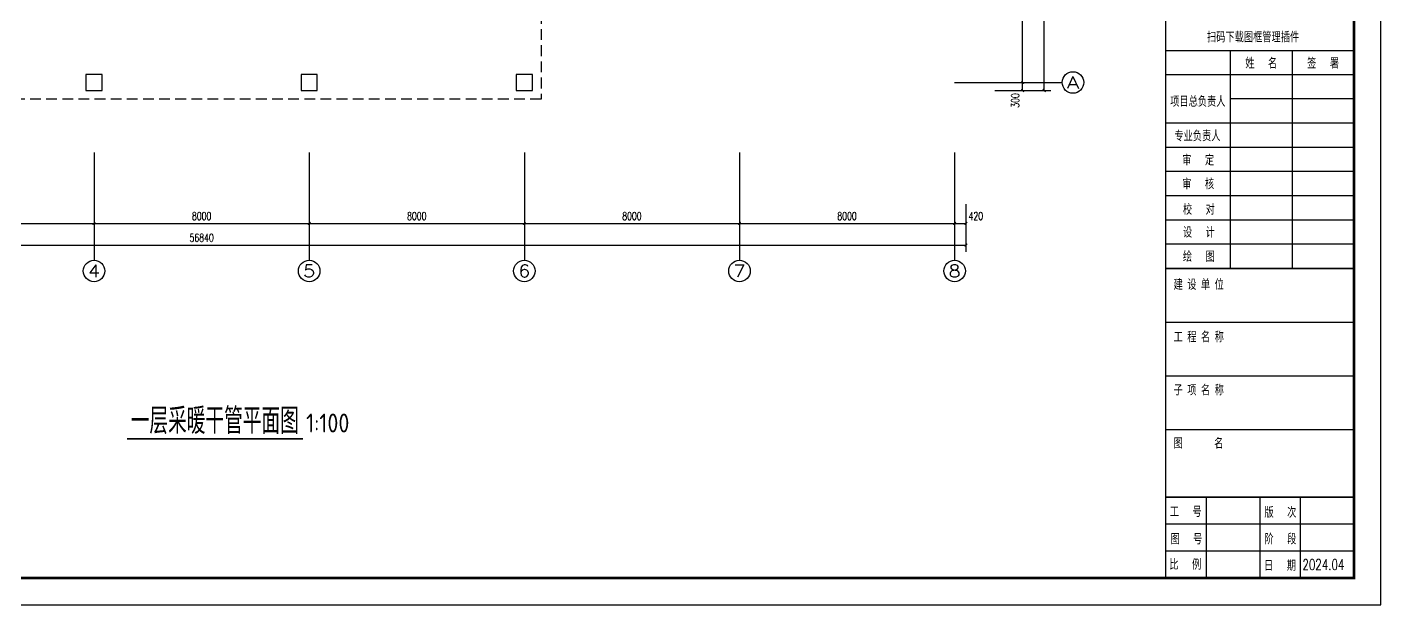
# Model space of a CAD drawing. Extents: x 2297255 to 2381355, y -608375 to -364775.
# Drawn here: x 2331011 to 2381355, y -608375 to -586904 of the extents above; entities that cross this region are included whole.
import ezdxf
from ezdxf.enums import TextEntityAlignment as Align

# ---------------------------------------------------------------- set-up
doc = ezdxf.new("R2018")
doc.units = 0
doc.header["$LTSCALE"] = 1000
doc.header["$MEASUREMENT"] = 0
doc.linetypes.add('_DASH', pattern=[0.6, 0.4, -0.2])
for name, color, linetype in [('AXIS', 3, 'Continuous'), ('AXIS_TEXT', 7, 'Continuous'), ('COLUMN', 9, 'Continuous'), ('DIM_SYMB', 3, 'Continuous'), ('PUB_DIM', 3, 'Continuous'), ('PUB_TEXT', 7, 'Continuous'), ('TK', 4, 'Continuous')]:
    doc.layers.add(name, color=color, linetype=linetype)
doc.styles.add('_TCH_AXIS', font='COMPLEX', dxfattribs={"bigfont": 'GBCBIG'})
doc.styles.add('_TCH_DIM_T3', font='SIMPLEX', dxfattribs={"width": 0.705882, "bigfont": 'GBCBIG'})
doc.styles.add('COMPLEX', font='COMPLEX')
doc.styles.add('HZTXT1', font='romans.shx', dxfattribs={"width": 0.7, "bigfont": 'GBHZFS.SHX'})
doc.styles.get("Standard").update_dxf_attribs({"font": 'gbenor.shx', "bigfont": 'gbcbig.shx'})
doc.styles.add('黑体', font='simhei.ttf')
doc.dimstyles.new('_TCH_ARCH&&100', dxfattribs={"dimtxt": 297.5, "dimasz": 100, "dimexe": 250, "dimexo": 300, "dimgap": 126.25, "dimtad": 1, "dimdec": 0, "dimzin": 0, "dimdsep": 46, "dimtxsty": '_TCH_DIM_T3', "dimblk": 'ARCHTICK', "dimcen": 0.09, "dimclrt": 7, "dimazin": 2, "dimtfac": 1, "dimtdec": 0, "dimtix": 1, "dimtmove": 2, "dimatfit": 3, "dimfxl": 30, "dimtolj": 1, "dimtzin": 0, "dimarcsym": 0})

# ---------------------------------------------------------------- blocks, each defined once
blk = doc.blocks.new('_ArchTick')
at = {"color": 0, "linetype": 'ByBlock', "const_width": 0.4}
blk.add_lwpolyline([(-0.5, -0.5), (0.5, 0.5)], dxfattribs=at)
blk = doc.blocks.new('*D139')
at = {"layer": 'Defpoints', "color": 0, "transparency": 16777216}
for p in [(16304, -4719), (17636, -4719), (16304, -10719)]:
    blk.add_point(p, dxfattribs=at)
at = {"layer": 'PUB_DIM', "color": 0, "lineweight": -2, "transparency": 16777216}
for p, q in [((16604, -4719), (17886, -4719)), ((17636, -10719), (17636, -4719)), ((16604, -10719), (17886, -10719))]:
    blk.add_line(p, q, dxfattribs=at)
at = {"layer": 'PUB_DIM', "color": 0, "lineweight": -2, "transparency": 16777216, "xscale": 100, "yscale": 100, "zscale": 100}
for p, rotation in [((17636, -4719), 90), ((17636, -10719), 270)]:
    blk.add_blockref('_ArchTick', p, dxfattribs=dict(at, rotation=rotation))
at = {"layer": 'PUB_DIM', "color": 7, "transparency": 16777216, "insert": (17361, -7719), "char_height": 297.5, "attachment_point": 5, "rotation": 90, "style": '_TCH_DIM_T3'}
blk.add_mtext('\\A1;6000', dxfattribs=at)
blk = doc.blocks.new('*D140')
at = {"layer": 'Defpoints', "color": 0, "transparency": 16777216}
for p in [(16304, -10719), (16304, -11019), (17636, -10719)]:
    blk.add_point(p, dxfattribs=at)
at = {"layer": 'PUB_DIM', "color": 0, "lineweight": -2, "transparency": 16777216}
for p, q in [((16604, -10719), (17886, -10719)), ((16604, -11019), (17886, -11019)), ((17636, -11019), (17636, -10719))]:
    blk.add_line(p, q, dxfattribs=at)
at = {"layer": 'PUB_DIM', "color": 0, "lineweight": -2, "transparency": 16777216, "xscale": 100, "yscale": 100, "zscale": 100}
for p, rotation in [((17636, -10719), 90), ((17636, -11019), 270)]:
    blk.add_blockref('_ArchTick', p, dxfattribs=dict(at, rotation=rotation))
at = {"layer": 'PUB_DIM', "color": 7, "transparency": 16777216, "insert": (17361, -11389), "char_height": 297.5, "attachment_point": 5, "rotation": 90, "style": '_TCH_DIM_T3'}
blk.add_mtext('\\A1;300', dxfattribs=at)
blk = doc.blocks.new('*D141')
at = {"layer": 'Defpoints', "color": 0, "transparency": 16777216}
for p in [(17245, 19701), (18436, 19701), (17245, -11019)]:
    blk.add_point(p, dxfattribs=at)
at = {"layer": 'PUB_DIM', "color": 0, "lineweight": -2, "transparency": 16777216}
for p, q in [((17545, 19701), (18686, 19701)), ((18436, -11019), (18436, 19701)), ((17545, -11019), (18686, -11019))]:
    blk.add_line(p, q, dxfattribs=at)
at = {"layer": 'PUB_DIM', "color": 0, "lineweight": -2, "transparency": 16777216, "xscale": 100, "yscale": 100, "zscale": 100}
for p, rotation in [((18436, 19701), 90), ((18436, -11019), 270)]:
    blk.add_blockref('_ArchTick', p, dxfattribs=dict(at, rotation=rotation))
at = {"layer": 'PUB_DIM', "color": 7, "transparency": 16777216, "insert": (18161, 4341), "char_height": 297.5, "attachment_point": 5, "rotation": 90, "style": '_TCH_DIM_T3'}
blk.add_mtext('\\A1;30720', dxfattribs=at)
blk = doc.blocks.new('*D153')
at = {"layer": 'Defpoints', "color": 0, "transparency": 16777216}
for p in [(-24893, -14940), (-16893, -14940), (-16893, -15957)]:
    blk.add_point(p, dxfattribs=at)
at = {"layer": 'PUB_DIM', "color": 0, "lineweight": -2, "transparency": 16777216}
for p, q in [((-24893, -15240), (-24893, -16207)), ((-16893, -15240), (-16893, -16207)), ((-24893, -15957), (-16893, -15957))]:
    blk.add_line(p, q, dxfattribs=at)
at = {"layer": 'PUB_DIM', "color": 0, "lineweight": -2, "transparency": 16777216, "xscale": 100, "yscale": 100, "zscale": 100, "rotation": 180}
blk.add_blockref('_ArchTick', (-24893, -15957), dxfattribs=at)
at = {"layer": 'PUB_DIM', "color": 0, "lineweight": -2, "transparency": 16777216, "xscale": 100, "yscale": 100, "zscale": 100}
blk.add_blockref('_ArchTick', (-16893, -15957), dxfattribs=at)
at = {"layer": 'PUB_DIM', "color": 7, "transparency": 16777216, "insert": (-20893, -15682), "char_height": 297.5, "attachment_point": 5, "style": '_TCH_DIM_T3'}
blk.add_mtext('\\A1;8000', dxfattribs=at)
blk = doc.blocks.new('*D154')
at = {"layer": 'Defpoints', "color": 0, "transparency": 16777216}
for p in [(-16893, -14940), (-8893, -14940), (-8893, -15957)]:
    blk.add_point(p, dxfattribs=at)
at = {"layer": 'PUB_DIM', "color": 0, "lineweight": -2, "transparency": 16777216}
for p, q in [((-16893, -15240), (-16893, -16207)), ((-8893, -15240), (-8893, -16207)), ((-16893, -15957), (-8893, -15957))]:
    blk.add_line(p, q, dxfattribs=at)
at = {"layer": 'PUB_DIM', "color": 0, "lineweight": -2, "transparency": 16777216, "xscale": 100, "yscale": 100, "zscale": 100, "rotation": 180}
blk.add_blockref('_ArchTick', (-16893, -15957), dxfattribs=at)
at = {"layer": 'PUB_DIM', "color": 0, "lineweight": -2, "transparency": 16777216, "xscale": 100, "yscale": 100, "zscale": 100}
blk.add_blockref('_ArchTick', (-8893, -15957), dxfattribs=at)
at = {"layer": 'PUB_DIM', "color": 7, "transparency": 16777216, "insert": (-12893, -15682), "char_height": 297.5, "attachment_point": 5, "style": '_TCH_DIM_T3'}
blk.add_mtext('\\A1;8000', dxfattribs=at)
blk = doc.blocks.new('*D155')
at = {"layer": 'Defpoints', "color": 0, "transparency": 16777216}
for p in [(-8893, -14940), (-893, -14940), (-893, -15957)]:
    blk.add_point(p, dxfattribs=at)
at = {"layer": 'PUB_DIM', "color": 0, "lineweight": -2, "transparency": 16777216}
for p, q in [((-8893, -15240), (-8893, -16207)), ((-893, -15240), (-893, -16207)), ((-8893, -15957), (-893, -15957))]:
    blk.add_line(p, q, dxfattribs=at)
at = {"layer": 'PUB_DIM', "color": 0, "lineweight": -2, "transparency": 16777216, "xscale": 100, "yscale": 100, "zscale": 100, "rotation": 180}
blk.add_blockref('_ArchTick', (-8893, -15957), dxfattribs=at)
at = {"layer": 'PUB_DIM', "color": 0, "lineweight": -2, "transparency": 16777216, "xscale": 100, "yscale": 100, "zscale": 100}
blk.add_blockref('_ArchTick', (-893, -15957), dxfattribs=at)
at = {"layer": 'PUB_DIM', "color": 7, "transparency": 16777216, "insert": (-4893, -15682), "char_height": 297.5, "attachment_point": 5, "style": '_TCH_DIM_T3'}
blk.add_mtext('\\A1;8000', dxfattribs=at)
blk = doc.blocks.new('*D156')
at = {"layer": 'Defpoints', "color": 0, "transparency": 16777216}
for p in [(-893, -14940), (7107, -14940), (7107, -15957)]:
    blk.add_point(p, dxfattribs=at)
at = {"layer": 'PUB_DIM', "color": 0, "lineweight": -2, "transparency": 16777216}
for p, q in [((-893, -15240), (-893, -16207)), ((7107, -15240), (7107, -16207)), ((-893, -15957), (7107, -15957))]:
    blk.add_line(p, q, dxfattribs=at)
at = {"layer": 'PUB_DIM', "color": 0, "lineweight": -2, "transparency": 16777216, "xscale": 100, "yscale": 100, "zscale": 100, "rotation": 180}
blk.add_blockref('_ArchTick', (-893, -15957), dxfattribs=at)
at = {"layer": 'PUB_DIM', "color": 0, "lineweight": -2, "transparency": 16777216, "xscale": 100, "yscale": 100, "zscale": 100}
blk.add_blockref('_ArchTick', (7107, -15957), dxfattribs=at)
at = {"layer": 'PUB_DIM', "color": 7, "transparency": 16777216, "insert": (3107, -15682), "char_height": 297.5, "attachment_point": 5, "style": '_TCH_DIM_T3'}
blk.add_mtext('\\A1;8000', dxfattribs=at)
blk = doc.blocks.new('*D157')
at = {"layer": 'Defpoints', "color": 0, "transparency": 16777216}
for p in [(7107, -14940), (15107, -14940), (15107, -15957)]:
    blk.add_point(p, dxfattribs=at)
at = {"layer": 'PUB_DIM', "color": 0, "lineweight": -2, "transparency": 16777216}
for p, q in [((7107, -15240), (7107, -16207)), ((15107, -15240), (15107, -16207)), ((7107, -15957), (15107, -15957))]:
    blk.add_line(p, q, dxfattribs=at)
at = {"layer": 'PUB_DIM', "color": 0, "lineweight": -2, "transparency": 16777216, "xscale": 100, "yscale": 100, "zscale": 100, "rotation": 180}
blk.add_blockref('_ArchTick', (7107, -15957), dxfattribs=at)
at = {"layer": 'PUB_DIM', "color": 0, "lineweight": -2, "transparency": 16777216, "xscale": 100, "yscale": 100, "zscale": 100}
blk.add_blockref('_ArchTick', (15107, -15957), dxfattribs=at)
at = {"layer": 'PUB_DIM', "color": 7, "transparency": 16777216, "insert": (11107, -15682), "char_height": 297.5, "attachment_point": 5, "style": '_TCH_DIM_T3'}
blk.add_mtext('\\A1;8000', dxfattribs=at)
blk = doc.blocks.new('*D158')
at = {"layer": 'Defpoints', "color": 0, "transparency": 16777216}
for p in [(15107, -14940), (15527, -14940), (15527, -15957)]:
    blk.add_point(p, dxfattribs=at)
at = {"layer": 'PUB_DIM', "color": 0, "lineweight": -2, "transparency": 16777216}
for p, q in [((15107, -15240), (15107, -16207)), ((15527, -15240), (15527, -16207)), ((15107, -15957), (15527, -15957))]:
    blk.add_line(p, q, dxfattribs=at)
at = {"layer": 'PUB_DIM', "color": 0, "lineweight": -2, "transparency": 16777216, "xscale": 100, "yscale": 100, "zscale": 100, "rotation": 180}
blk.add_blockref('_ArchTick', (15107, -15957), dxfattribs=at)
at = {"layer": 'PUB_DIM', "color": 0, "lineweight": -2, "transparency": 16777216, "xscale": 100, "yscale": 100, "zscale": 100}
blk.add_blockref('_ArchTick', (15527, -15957), dxfattribs=at)
at = {"layer": 'PUB_DIM', "color": 7, "transparency": 16777216, "insert": (15897, -15682), "char_height": 297.5, "attachment_point": 5, "style": '_TCH_DIM_T3'}
blk.add_mtext('\\A1;420', dxfattribs=at)
blk = doc.blocks.new('*D159')
at = {"layer": 'Defpoints', "color": 0, "transparency": 16777216}
for p in [(-41313, -15722), (15527, -15722), (15527, -16764)]:
    blk.add_point(p, dxfattribs=at)
at = {"layer": 'PUB_DIM', "color": 0, "lineweight": -2, "transparency": 16777216}
for p, q in [((-41313, -16022), (-41313, -17014)), ((15527, -16022), (15527, -17014)), ((-41313, -16764), (15527, -16764))]:
    blk.add_line(p, q, dxfattribs=at)
at = {"layer": 'PUB_DIM', "color": 0, "lineweight": -2, "transparency": 16777216, "xscale": 100, "yscale": 100, "zscale": 100, "rotation": 180}
blk.add_blockref('_ArchTick', (-41313, -16764), dxfattribs=at)
at = {"layer": 'PUB_DIM', "color": 0, "lineweight": -2, "transparency": 16777216, "xscale": 100, "yscale": 100, "zscale": 100}
blk.add_blockref('_ArchTick', (15527, -16764), dxfattribs=at)
at = {"layer": 'PUB_DIM', "color": 7, "transparency": 16777216, "insert": (-12893, -16489), "char_height": 297.5, "attachment_point": 5, "style": '_TCH_DIM_T3'}
blk.add_mtext('\\A1;56840', dxfattribs=at)
blk = doc.blocks.new('*D286')
at = {"layer": 'Defpoints', "color": 0, "transparency": 16777216}
for p in [(16304, -4719), (17636, -4719), (16304, -10719)]:
    blk.add_point(p, dxfattribs=at)
at = {"layer": 'PUB_DIM', "color": 0, "lineweight": -2, "transparency": 16777216}
for p, q in [((16604, -4719), (17886, -4719)), ((17636, -10719), (17636, -4719)), ((16604, -10719), (17886, -10719))]:
    blk.add_line(p, q, dxfattribs=at)
at = {"layer": 'PUB_DIM', "color": 0, "lineweight": -2, "transparency": 16777216, "xscale": 100, "yscale": 100, "zscale": 100}
for p, rotation in [((17636, -4719), 90), ((17636, -10719), 270)]:
    blk.add_blockref('_ArchTick', p, dxfattribs=dict(at, rotation=rotation))
at = {"layer": 'PUB_DIM', "color": 7, "transparency": 16777216, "insert": (17361, -7719), "char_height": 297.5, "attachment_point": 5, "rotation": 90, "style": '_TCH_DIM_T3'}
blk.add_mtext('\\A1;6000', dxfattribs=at)
blk = doc.blocks.new('*D287')
at = {"layer": 'Defpoints', "color": 0, "transparency": 16777216}
for p in [(16304, -10719), (16304, -11019), (17636, -10719)]:
    blk.add_point(p, dxfattribs=at)
at = {"layer": 'PUB_DIM', "color": 0, "lineweight": -2, "transparency": 16777216}
for p, q in [((16604, -10719), (17886, -10719)), ((16604, -11019), (17886, -11019)), ((17636, -11019), (17636, -10719))]:
    blk.add_line(p, q, dxfattribs=at)
at = {"layer": 'PUB_DIM', "color": 0, "lineweight": -2, "transparency": 16777216, "xscale": 100, "yscale": 100, "zscale": 100}
for p, rotation in [((17636, -10719), 90), ((17636, -11019), 270)]:
    blk.add_blockref('_ArchTick', p, dxfattribs=dict(at, rotation=rotation))
at = {"layer": 'PUB_DIM', "color": 7, "transparency": 16777216, "insert": (17361, -11389), "char_height": 297.5, "attachment_point": 5, "rotation": 90, "style": '_TCH_DIM_T3'}
blk.add_mtext('\\A1;300', dxfattribs=at)
blk = doc.blocks.new('*D288')
at = {"layer": 'Defpoints', "color": 0, "transparency": 16777216}
for p in [(17245, 19701), (18436, 19701), (17245, -11019)]:
    blk.add_point(p, dxfattribs=at)
at = {"layer": 'PUB_DIM', "color": 0, "lineweight": -2, "transparency": 16777216}
for p, q in [((17545, 19701), (18686, 19701)), ((18436, -11019), (18436, 19701)), ((17545, -11019), (18686, -11019))]:
    blk.add_line(p, q, dxfattribs=at)
at = {"layer": 'PUB_DIM', "color": 0, "lineweight": -2, "transparency": 16777216, "xscale": 100, "yscale": 100, "zscale": 100}
for p, rotation in [((18436, 19701), 90), ((18436, -11019), 270)]:
    blk.add_blockref('_ArchTick', p, dxfattribs=dict(at, rotation=rotation))
at = {"layer": 'PUB_DIM', "color": 7, "transparency": 16777216, "insert": (18161, 4341), "char_height": 297.5, "attachment_point": 5, "rotation": 90, "style": '_TCH_DIM_T3'}
blk.add_mtext('\\A1;30720', dxfattribs=at)
blk = doc.blocks.new('*D300')
at = {"layer": 'Defpoints', "color": 0, "transparency": 16777216}
for p in [(-24893, -14940), (-16893, -14940), (-16893, -15957)]:
    blk.add_point(p, dxfattribs=at)
at = {"layer": 'PUB_DIM', "color": 0, "lineweight": -2, "transparency": 16777216}
for p, q in [((-24893, -15240), (-24893, -16207)), ((-16893, -15240), (-16893, -16207)), ((-24893, -15957), (-16893, -15957))]:
    blk.add_line(p, q, dxfattribs=at)
at = {"layer": 'PUB_DIM', "color": 0, "lineweight": -2, "transparency": 16777216, "xscale": 100, "yscale": 100, "zscale": 100, "rotation": 180}
blk.add_blockref('_ArchTick', (-24893, -15957), dxfattribs=at)
at = {"layer": 'PUB_DIM', "color": 0, "lineweight": -2, "transparency": 16777216, "xscale": 100, "yscale": 100, "zscale": 100}
blk.add_blockref('_ArchTick', (-16893, -15957), dxfattribs=at)
at = {"layer": 'PUB_DIM', "color": 7, "transparency": 16777216, "insert": (-20893, -15682), "char_height": 297.5, "attachment_point": 5, "style": '_TCH_DIM_T3'}
blk.add_mtext('\\A1;8000', dxfattribs=at)
blk = doc.blocks.new('*D301')
at = {"layer": 'Defpoints', "color": 0, "transparency": 16777216}
for p in [(-16893, -14940), (-8893, -14940), (-8893, -15957)]:
    blk.add_point(p, dxfattribs=at)
at = {"layer": 'PUB_DIM', "color": 0, "lineweight": -2, "transparency": 16777216}
for p, q in [((-16893, -15240), (-16893, -16207)), ((-8893, -15240), (-8893, -16207)), ((-16893, -15957), (-8893, -15957))]:
    blk.add_line(p, q, dxfattribs=at)
at = {"layer": 'PUB_DIM', "color": 0, "lineweight": -2, "transparency": 16777216, "xscale": 100, "yscale": 100, "zscale": 100, "rotation": 180}
blk.add_blockref('_ArchTick', (-16893, -15957), dxfattribs=at)
at = {"layer": 'PUB_DIM', "color": 0, "lineweight": -2, "transparency": 16777216, "xscale": 100, "yscale": 100, "zscale": 100}
blk.add_blockref('_ArchTick', (-8893, -15957), dxfattribs=at)
at = {"layer": 'PUB_DIM', "color": 7, "transparency": 16777216, "insert": (-12893, -15682), "char_height": 297.5, "attachment_point": 5, "style": '_TCH_DIM_T3'}
blk.add_mtext('\\A1;8000', dxfattribs=at)
blk = doc.blocks.new('*D302')
at = {"layer": 'Defpoints', "color": 0, "transparency": 16777216}
for p in [(-8893, -14940), (-893, -14940), (-893, -15957)]:
    blk.add_point(p, dxfattribs=at)
at = {"layer": 'PUB_DIM', "color": 0, "lineweight": -2, "transparency": 16777216}
for p, q in [((-8893, -15240), (-8893, -16207)), ((-893, -15240), (-893, -16207)), ((-8893, -15957), (-893, -15957))]:
    blk.add_line(p, q, dxfattribs=at)
at = {"layer": 'PUB_DIM', "color": 0, "lineweight": -2, "transparency": 16777216, "xscale": 100, "yscale": 100, "zscale": 100, "rotation": 180}
blk.add_blockref('_ArchTick', (-8893, -15957), dxfattribs=at)
at = {"layer": 'PUB_DIM', "color": 0, "lineweight": -2, "transparency": 16777216, "xscale": 100, "yscale": 100, "zscale": 100}
blk.add_blockref('_ArchTick', (-893, -15957), dxfattribs=at)
at = {"layer": 'PUB_DIM', "color": 7, "transparency": 16777216, "insert": (-4893, -15682), "char_height": 297.5, "attachment_point": 5, "style": '_TCH_DIM_T3'}
blk.add_mtext('\\A1;8000', dxfattribs=at)
blk = doc.blocks.new('*D303')
at = {"layer": 'Defpoints', "color": 0, "transparency": 16777216}
for p in [(-893, -14940), (7107, -14940), (7107, -15957)]:
    blk.add_point(p, dxfattribs=at)
at = {"layer": 'PUB_DIM', "color": 0, "lineweight": -2, "transparency": 16777216}
for p, q in [((-893, -15240), (-893, -16207)), ((7107, -15240), (7107, -16207)), ((-893, -15957), (7107, -15957))]:
    blk.add_line(p, q, dxfattribs=at)
at = {"layer": 'PUB_DIM', "color": 0, "lineweight": -2, "transparency": 16777216, "xscale": 100, "yscale": 100, "zscale": 100, "rotation": 180}
blk.add_blockref('_ArchTick', (-893, -15957), dxfattribs=at)
at = {"layer": 'PUB_DIM', "color": 0, "lineweight": -2, "transparency": 16777216, "xscale": 100, "yscale": 100, "zscale": 100}
blk.add_blockref('_ArchTick', (7107, -15957), dxfattribs=at)
at = {"layer": 'PUB_DIM', "color": 7, "transparency": 16777216, "insert": (3107, -15682), "char_height": 297.5, "attachment_point": 5, "style": '_TCH_DIM_T3'}
blk.add_mtext('\\A1;8000', dxfattribs=at)
blk = doc.blocks.new('*D304')
at = {"layer": 'Defpoints', "color": 0, "transparency": 16777216}
for p in [(7107, -14940), (15107, -14940), (15107, -15957)]:
    blk.add_point(p, dxfattribs=at)
at = {"layer": 'PUB_DIM', "color": 0, "lineweight": -2, "transparency": 16777216}
for p, q in [((7107, -15240), (7107, -16207)), ((15107, -15240), (15107, -16207)), ((7107, -15957), (15107, -15957))]:
    blk.add_line(p, q, dxfattribs=at)
at = {"layer": 'PUB_DIM', "color": 0, "lineweight": -2, "transparency": 16777216, "xscale": 100, "yscale": 100, "zscale": 100, "rotation": 180}
blk.add_blockref('_ArchTick', (7107, -15957), dxfattribs=at)
at = {"layer": 'PUB_DIM', "color": 0, "lineweight": -2, "transparency": 16777216, "xscale": 100, "yscale": 100, "zscale": 100}
blk.add_blockref('_ArchTick', (15107, -15957), dxfattribs=at)
at = {"layer": 'PUB_DIM', "color": 7, "transparency": 16777216, "insert": (11107, -15682), "char_height": 297.5, "attachment_point": 5, "style": '_TCH_DIM_T3'}
blk.add_mtext('\\A1;8000', dxfattribs=at)
blk = doc.blocks.new('*D305')
at = {"layer": 'Defpoints', "color": 0, "transparency": 16777216}
for p in [(15107, -14940), (15527, -14940), (15527, -15957)]:
    blk.add_point(p, dxfattribs=at)
at = {"layer": 'PUB_DIM', "color": 0, "lineweight": -2, "transparency": 16777216}
for p, q in [((15107, -15240), (15107, -16207)), ((15527, -15240), (15527, -16207)), ((15107, -15957), (15527, -15957))]:
    blk.add_line(p, q, dxfattribs=at)
at = {"layer": 'PUB_DIM', "color": 0, "lineweight": -2, "transparency": 16777216, "xscale": 100, "yscale": 100, "zscale": 100, "rotation": 180}
blk.add_blockref('_ArchTick', (15107, -15957), dxfattribs=at)
at = {"layer": 'PUB_DIM', "color": 0, "lineweight": -2, "transparency": 16777216, "xscale": 100, "yscale": 100, "zscale": 100}
blk.add_blockref('_ArchTick', (15527, -15957), dxfattribs=at)
at = {"layer": 'PUB_DIM', "color": 7, "transparency": 16777216, "insert": (15897, -15682), "char_height": 297.5, "attachment_point": 5, "style": '_TCH_DIM_T3'}
blk.add_mtext('\\A1;420', dxfattribs=at)
blk = doc.blocks.new('*D306')
at = {"layer": 'Defpoints', "color": 0, "transparency": 16777216}
for p in [(-41313, -15722), (15527, -15722), (15527, -16764)]:
    blk.add_point(p, dxfattribs=at)
at = {"layer": 'PUB_DIM', "color": 0, "lineweight": -2, "transparency": 16777216}
for p, q in [((-41313, -16022), (-41313, -17014)), ((15527, -16022), (15527, -17014)), ((-41313, -16764), (15527, -16764))]:
    blk.add_line(p, q, dxfattribs=at)
at = {"layer": 'PUB_DIM', "color": 0, "lineweight": -2, "transparency": 16777216, "xscale": 100, "yscale": 100, "zscale": 100, "rotation": 180}
blk.add_blockref('_ArchTick', (-41313, -16764), dxfattribs=at)
at = {"layer": 'PUB_DIM', "color": 0, "lineweight": -2, "transparency": 16777216, "xscale": 100, "yscale": 100, "zscale": 100}
blk.add_blockref('_ArchTick', (15527, -16764), dxfattribs=at)
at = {"layer": 'PUB_DIM', "color": 7, "transparency": 16777216, "insert": (-12893, -16489), "char_height": 297.5, "attachment_point": 5, "style": '_TCH_DIM_T3'}
blk.add_mtext('\\A1;56840', dxfattribs=at)
blk = doc.blocks.new('_FZHK')
blk.add_lwpolyline([(-0.5, -0.5), (0.5, -0.5), (0.5, 0.5), (-0.5, 0.5)], close=True)
blk = doc.blocks.new('*D546')
at = {"layer": 'Defpoints', "color": 0, "transparency": 16777216}
for p in [(16304, -4719), (17636, -4719), (16304, -10719)]:
    blk.add_point(p, dxfattribs=at)
at = {"layer": 'PUB_DIM', "color": 0, "lineweight": -2, "transparency": 16777216}
for p, q in [((16604, -4719), (17886, -4719)), ((17636, -10719), (17636, -4719)), ((16604, -10719), (17886, -10719))]:
    blk.add_line(p, q, dxfattribs=at)
at = {"layer": 'PUB_DIM', "color": 0, "lineweight": -2, "transparency": 16777216, "xscale": 100, "yscale": 100, "zscale": 100}
for p, rotation in [((17636, -4719), 90), ((17636, -10719), 270)]:
    blk.add_blockref('_ArchTick', p, dxfattribs=dict(at, rotation=rotation))
at = {"layer": 'PUB_DIM', "color": 7, "transparency": 16777216, "insert": (17361, -7719), "char_height": 297.5, "attachment_point": 5, "rotation": 90, "style": '_TCH_DIM_T3'}
blk.add_mtext('\\A1;6000', dxfattribs=at)
blk = doc.blocks.new('*D547')
at = {"layer": 'Defpoints', "color": 0, "transparency": 16777216}
for p in [(16304, -10719), (16304, -11019), (17636, -10719)]:
    blk.add_point(p, dxfattribs=at)
at = {"layer": 'PUB_DIM', "color": 0, "lineweight": -2, "transparency": 16777216}
for p, q in [((16604, -10719), (17886, -10719)), ((16604, -11019), (17886, -11019)), ((17636, -11019), (17636, -10719))]:
    blk.add_line(p, q, dxfattribs=at)
at = {"layer": 'PUB_DIM', "color": 0, "lineweight": -2, "transparency": 16777216, "xscale": 100, "yscale": 100, "zscale": 100}
for p, rotation in [((17636, -10719), 90), ((17636, -11019), 270)]:
    blk.add_blockref('_ArchTick', p, dxfattribs=dict(at, rotation=rotation))
at = {"layer": 'PUB_DIM', "color": 7, "transparency": 16777216, "insert": (17361, -11389), "char_height": 297.5, "attachment_point": 5, "rotation": 90, "style": '_TCH_DIM_T3'}
blk.add_mtext('\\A1;300', dxfattribs=at)
blk = doc.blocks.new('*D548')
at = {"layer": 'Defpoints', "color": 0, "transparency": 16777216}
for p in [(17245, 19701), (18436, 19701), (17245, -11019)]:
    blk.add_point(p, dxfattribs=at)
at = {"layer": 'PUB_DIM', "color": 0, "lineweight": -2, "transparency": 16777216}
for p, q in [((17545, 19701), (18686, 19701)), ((18436, -11019), (18436, 19701)), ((17545, -11019), (18686, -11019))]:
    blk.add_line(p, q, dxfattribs=at)
at = {"layer": 'PUB_DIM', "color": 0, "lineweight": -2, "transparency": 16777216, "xscale": 100, "yscale": 100, "zscale": 100}
for p, rotation in [((18436, 19701), 90), ((18436, -11019), 270)]:
    blk.add_blockref('_ArchTick', p, dxfattribs=dict(at, rotation=rotation))
at = {"layer": 'PUB_DIM', "color": 7, "transparency": 16777216, "insert": (18161, 4341), "char_height": 297.5, "attachment_point": 5, "rotation": 90, "style": '_TCH_DIM_T3'}
blk.add_mtext('\\A1;30720', dxfattribs=at)
blk = doc.blocks.new('*D560')
at = {"layer": 'Defpoints', "color": 0, "transparency": 16777216}
for p in [(-24893, -14940), (-16893, -14940), (-16893, -15957)]:
    blk.add_point(p, dxfattribs=at)
at = {"layer": 'PUB_DIM', "color": 0, "lineweight": -2, "transparency": 16777216}
for p, q in [((-24893, -15240), (-24893, -16207)), ((-16893, -15240), (-16893, -16207)), ((-24893, -15957), (-16893, -15957))]:
    blk.add_line(p, q, dxfattribs=at)
at = {"layer": 'PUB_DIM', "color": 0, "lineweight": -2, "transparency": 16777216, "xscale": 100, "yscale": 100, "zscale": 100, "rotation": 180}
blk.add_blockref('_ArchTick', (-24893, -15957), dxfattribs=at)
at = {"layer": 'PUB_DIM', "color": 0, "lineweight": -2, "transparency": 16777216, "xscale": 100, "yscale": 100, "zscale": 100}
blk.add_blockref('_ArchTick', (-16893, -15957), dxfattribs=at)
at = {"layer": 'PUB_DIM', "color": 7, "transparency": 16777216, "insert": (-20893, -15682), "char_height": 297.5, "attachment_point": 5, "style": '_TCH_DIM_T3'}
blk.add_mtext('\\A1;8000', dxfattribs=at)
blk = doc.blocks.new('*D561')
at = {"layer": 'Defpoints', "color": 0, "transparency": 16777216}
for p in [(-16893, -14940), (-8893, -14940), (-8893, -15957)]:
    blk.add_point(p, dxfattribs=at)
at = {"layer": 'PUB_DIM', "color": 0, "lineweight": -2, "transparency": 16777216}
for p, q in [((-16893, -15240), (-16893, -16207)), ((-8893, -15240), (-8893, -16207)), ((-16893, -15957), (-8893, -15957))]:
    blk.add_line(p, q, dxfattribs=at)
at = {"layer": 'PUB_DIM', "color": 0, "lineweight": -2, "transparency": 16777216, "xscale": 100, "yscale": 100, "zscale": 100, "rotation": 180}
blk.add_blockref('_ArchTick', (-16893, -15957), dxfattribs=at)
at = {"layer": 'PUB_DIM', "color": 0, "lineweight": -2, "transparency": 16777216, "xscale": 100, "yscale": 100, "zscale": 100}
blk.add_blockref('_ArchTick', (-8893, -15957), dxfattribs=at)
at = {"layer": 'PUB_DIM', "color": 7, "transparency": 16777216, "insert": (-12893, -15682), "char_height": 297.5, "attachment_point": 5, "style": '_TCH_DIM_T3'}
blk.add_mtext('\\A1;8000', dxfattribs=at)
blk = doc.blocks.new('*D562')
at = {"layer": 'Defpoints', "color": 0, "transparency": 16777216}
for p in [(-8893, -14940), (-893, -14940), (-893, -15957)]:
    blk.add_point(p, dxfattribs=at)
at = {"layer": 'PUB_DIM', "color": 0, "lineweight": -2, "transparency": 16777216}
for p, q in [((-8893, -15240), (-8893, -16207)), ((-893, -15240), (-893, -16207)), ((-8893, -15957), (-893, -15957))]:
    blk.add_line(p, q, dxfattribs=at)
at = {"layer": 'PUB_DIM', "color": 0, "lineweight": -2, "transparency": 16777216, "xscale": 100, "yscale": 100, "zscale": 100, "rotation": 180}
blk.add_blockref('_ArchTick', (-8893, -15957), dxfattribs=at)
at = {"layer": 'PUB_DIM', "color": 0, "lineweight": -2, "transparency": 16777216, "xscale": 100, "yscale": 100, "zscale": 100}
blk.add_blockref('_ArchTick', (-893, -15957), dxfattribs=at)
at = {"layer": 'PUB_DIM', "color": 7, "transparency": 16777216, "insert": (-4893, -15682), "char_height": 297.5, "attachment_point": 5, "style": '_TCH_DIM_T3'}
blk.add_mtext('\\A1;8000', dxfattribs=at)
blk = doc.blocks.new('*D563')
at = {"layer": 'Defpoints', "color": 0, "transparency": 16777216}
for p in [(-893, -14940), (7107, -14940), (7107, -15957)]:
    blk.add_point(p, dxfattribs=at)
at = {"layer": 'PUB_DIM', "color": 0, "lineweight": -2, "transparency": 16777216}
for p, q in [((-893, -15240), (-893, -16207)), ((7107, -15240), (7107, -16207)), ((-893, -15957), (7107, -15957))]:
    blk.add_line(p, q, dxfattribs=at)
at = {"layer": 'PUB_DIM', "color": 0, "lineweight": -2, "transparency": 16777216, "xscale": 100, "yscale": 100, "zscale": 100, "rotation": 180}
blk.add_blockref('_ArchTick', (-893, -15957), dxfattribs=at)
at = {"layer": 'PUB_DIM', "color": 0, "lineweight": -2, "transparency": 16777216, "xscale": 100, "yscale": 100, "zscale": 100}
blk.add_blockref('_ArchTick', (7107, -15957), dxfattribs=at)
at = {"layer": 'PUB_DIM', "color": 7, "transparency": 16777216, "insert": (3107, -15682), "char_height": 297.5, "attachment_point": 5, "style": '_TCH_DIM_T3'}
blk.add_mtext('\\A1;8000', dxfattribs=at)
blk = doc.blocks.new('*D564')
at = {"layer": 'Defpoints', "color": 0, "transparency": 16777216}
for p in [(7107, -14940), (15107, -14940), (15107, -15957)]:
    blk.add_point(p, dxfattribs=at)
at = {"layer": 'PUB_DIM', "color": 0, "lineweight": -2, "transparency": 16777216}
for p, q in [((7107, -15240), (7107, -16207)), ((15107, -15240), (15107, -16207)), ((7107, -15957), (15107, -15957))]:
    blk.add_line(p, q, dxfattribs=at)
at = {"layer": 'PUB_DIM', "color": 0, "lineweight": -2, "transparency": 16777216, "xscale": 100, "yscale": 100, "zscale": 100, "rotation": 180}
blk.add_blockref('_ArchTick', (7107, -15957), dxfattribs=at)
at = {"layer": 'PUB_DIM', "color": 0, "lineweight": -2, "transparency": 16777216, "xscale": 100, "yscale": 100, "zscale": 100}
blk.add_blockref('_ArchTick', (15107, -15957), dxfattribs=at)
at = {"layer": 'PUB_DIM', "color": 7, "transparency": 16777216, "insert": (11107, -15682), "char_height": 297.5, "attachment_point": 5, "style": '_TCH_DIM_T3'}
blk.add_mtext('\\A1;8000', dxfattribs=at)
blk = doc.blocks.new('*D565')
at = {"layer": 'Defpoints', "color": 0, "transparency": 16777216}
for p in [(15107, -14940), (15527, -14940), (15527, -15957)]:
    blk.add_point(p, dxfattribs=at)
at = {"layer": 'PUB_DIM', "color": 0, "lineweight": -2, "transparency": 16777216}
for p, q in [((15107, -15240), (15107, -16207)), ((15527, -15240), (15527, -16207)), ((15107, -15957), (15527, -15957))]:
    blk.add_line(p, q, dxfattribs=at)
at = {"layer": 'PUB_DIM', "color": 0, "lineweight": -2, "transparency": 16777216, "xscale": 100, "yscale": 100, "zscale": 100, "rotation": 180}
blk.add_blockref('_ArchTick', (15107, -15957), dxfattribs=at)
at = {"layer": 'PUB_DIM', "color": 0, "lineweight": -2, "transparency": 16777216, "xscale": 100, "yscale": 100, "zscale": 100}
blk.add_blockref('_ArchTick', (15527, -15957), dxfattribs=at)
at = {"layer": 'PUB_DIM', "color": 7, "transparency": 16777216, "insert": (15897, -15682), "char_height": 297.5, "attachment_point": 5, "style": '_TCH_DIM_T3'}
blk.add_mtext('\\A1;420', dxfattribs=at)
blk = doc.blocks.new('*D566')
at = {"layer": 'Defpoints', "color": 0, "transparency": 16777216}
for p in [(-41313, -15722), (15527, -15722), (15527, -16764)]:
    blk.add_point(p, dxfattribs=at)
at = {"layer": 'PUB_DIM', "color": 0, "lineweight": -2, "transparency": 16777216}
for p, q in [((-41313, -16022), (-41313, -17014)), ((15527, -16022), (15527, -17014)), ((-41313, -16764), (15527, -16764))]:
    blk.add_line(p, q, dxfattribs=at)
at = {"layer": 'PUB_DIM', "color": 0, "lineweight": -2, "transparency": 16777216, "xscale": 100, "yscale": 100, "zscale": 100, "rotation": 180}
blk.add_blockref('_ArchTick', (-41313, -16764), dxfattribs=at)
at = {"layer": 'PUB_DIM', "color": 0, "lineweight": -2, "transparency": 16777216, "xscale": 100, "yscale": 100, "zscale": 100}
blk.add_blockref('_ArchTick', (15527, -16764), dxfattribs=at)
at = {"layer": 'PUB_DIM', "color": 7, "transparency": 16777216, "insert": (-12893, -16489), "char_height": 297.5, "attachment_point": 5, "style": '_TCH_DIM_T3'}
blk.add_mtext('\\A1;56840', dxfattribs=at)
blk = doc.blocks.new('_AXISO')
blk.add_circle((0, 0), 0.5)
at = {"layer": 'AXIS_TEXT', "style": 'COMPLEX', "width": 1.041667}
blk.add_attdef('A', text='', height=0.56, dxfattribs=at).set_placement((-0.25, -0.28), (0.25, -0.28), align=Align.FIT)
blk = doc.blocks.new('*U579')
at = {"color": 3}
blk.add_lwpolyline([(-84100, 0), (0, 0), (0, 59400), (-84100, 59400)], close=True, dxfattribs=at)
at = {"color": 3, "const_width": 100}
blk.add_lwpolyline([(-81600, 1000), (-1000, 1000), (-1000, 58400), (-81600, 58400)], close=True, dxfattribs=at)
at = {"layer": 'TK', "color": 2}
for p, q in [((-5600, 20600), (-5600, 12500)), ((-3300, 20600), (-3300, 12500)), ((-1000, 19700), (-8000, 19700)), ((-1000, 18800), (-5600, 18800)), ((-1000, 17900), (-8000, 17900)), ((-1000, 17000), (-8000, 17000)), ((-1000, 16100), (-8000, 16100)), ((-1000, 15200), (-8000, 15200)), ((-1000, 14300), (-8000, 14300)), ((-1000, 13400), (-8000, 13400)), ((-1000, 12500), (-8000, 12500)), ((-1000, 10500), (-8000, 10500)), ((-1000, 8500), (-8000, 8500)), ((-1000, 6500), (-8000, 6500)), ((-1000, 4000), (-8000, 4000)), ((-6500, 4000), (-6500, 1000)), ((-4500, 4000), (-4500, 1000)), ((-3000, 4000), (-3000, 1000)), ((-1000, 3000), (-8000, 3000)), ((-1000, 2000), (-8000, 2000))]:
    blk.add_line(p, q, dxfattribs=at)
at = {"layer": 'TK', "color": 2, "const_width": 50, "flags": 128}
for points in [[(-8000, 41000), (-8000, 1000)], [(-1000, 20600), (-8000, 20600)], [(-1000, 12500), (-8000, 12500)], [(-1000, 4000), (-8000, 4000)]]:
    blk.add_lwpolyline(points, dxfattribs=at)
at = {"layer": 'TK', "color": 1, "ltscale": 0.6, "style": '黑体', "width": 0.7}
blk.add_text('扫码下载图框管理插件', height=350, dxfattribs=at).set_placement((-6468, 20938))
at = {"layer": 'TK', "color": 2, "ltscale": 0.6, "style": '黑体', "width": 0.7}
for s, p in [('姓   名', (-4450, 20150)), ('签   署', (-2150, 20150))]:
    blk.add_text(s, height=350, dxfattribs=at).set_placement(p, align=Align.MIDDLE)
for s, p in [('项目总负责人', (-7837, 18547)), ('专业负责人', (-7681, 17267)), ('审   定', (-7388, 16367)), ('审   核', (-7388, 15481)), ('校   对', (-7363, 14533)), ('设   计', (-7363, 13685)), ('绘   图', (-7363, 12785)), ('建 设 单 位', (-7711, 11745)), ('工 程 名 称', (-7711, 9798)), ('子 项 名 称', (-7711, 7822)), ('图       名', (-7711, 5845)), ('工   号', (-7850, 3303)), ('版   次', (-4331, 3278)), ('图   号', (-7827, 2289)), ('阶   段', (-4331, 2289)), ('比   例', (-7868, 1342)), ('日   期', (-4346, 1303))]:
    blk.add_text(s, height=350, dxfattribs=at).set_placement(p)
at = {"layer": 'TK', "color": 4, "style": 'HZTXT1'}
for tag, height, width, p in [('项目负责1', 400, 0.6, (-4500, 19196)), ('项目负责2', 400, 0.6, (-4500, 18296)), ('专责', 400, 0.6, (-4500, 17396)), ('审定', 400, 0.6, (-4500, 16496)), ('审核', 400, 0.6, (-4500, 15596)), ('校对', 400, 0.6, (-4500, 14696)), ('设计', 400, 0.6, (-4500, 13796)), ('绘图', 400, 0.6, (-4500, 12896)), ('建设单位', 450, 0.6, (-4500, 11050)), ('工号', 400, 0.5, (-5501, 3507)), ('版次', 400, 0.7, (-2138, 3498)), ('阶段', 400, 0.7, (-2138, 2498)), ('比例', 400, 0.7, (-5491, 1513)), ('日期', 400, 0.7, (-2138, 1498))]:
    blk.add_attdef(tag, text='', height=height, dxfattribs=dict(at, width=width)).set_placement(p, align=Align.MIDDLE)
at = {"layer": 'TK', "color": 1, "lineweight": -3, "style": 'HZTXT1', "width": 0.6}
blk.add_attdef('工程名称', text='', height=450, dxfattribs=at).set_placement((-4500, 9050), align=Align.MIDDLE)
at = {"layer": 'TK', "color": 4, "lineweight": -3, "style": 'HZTXT1', "width": 0.6}
blk.add_attdef('子项名称', text='', height=450, dxfattribs=at).set_placement((-4500, 7050), align=Align.MIDDLE)
at = {"layer": 'TK', "color": 1, "lineweight": -3, "width": 0.6, "flags": 104}
blk.add_attdef('图名', text='', height=400, dxfattribs=at).set_placement((-4558, 4958), align=Align.MIDDLE_CENTER)
at = {"layer": 'TK', "color": 1, "style": 'HZTXT1', "width": 0.7}
blk.add_attdef('图号', text='', height=400, dxfattribs=at).set_placement((-5491, 2513), align=Align.MIDDLE)
blk = doc.blocks.new('A$C5FE91731')
at = {"color": 4, "linetype": '_DASH'}
blk.add_lwpolyline([(-273.2, -5138.9), (-273.2, -11338.9), (-41513.2, -11338.9), (-41513.2, 16951.1), (-25313.2, 16951.1)], dxfattribs=at)
at = {"layer": 'AXIS'}
for p, q in [((15106.8, -10718.9), (19106.8, -10718.9)), ((-16893.2, -13322.8), (-16893.2, -17322.8)), ((-8893.2, -13322.8), (-8893.2, -17322.8)), ((-893.2, -13322.8), (-893.2, -17322.8)), ((7106.8, -13322.8), (7106.8, -17322.8)), ((15106.8, -13322.8), (15106.8, -17322.8))]:
    blk.add_line(p, q, dxfattribs=at)
ref = blk.add_blockref('_AXISO', (19506.8, -10718.9), dxfattribs=dict(at, xscale=800, yscale=800, zscale=800))
ref.add_attrib('A', 'A', dxfattribs={"layer": 'AXIS_TEXT', "height": 452.5, "style": '_TCH_AXIS', "width": 1.166667}).set_placement((19280.5, -10945.2), (19733, -10945.2), align=Align.FIT)
ref = blk.add_blockref('_AXISO', (-16893.2, -17722.8), dxfattribs=dict(at, xscale=800, yscale=800, zscale=800))
ref.add_attrib('A', '4', dxfattribs={"layer": 'AXIS_TEXT', "height": 452.5, "style": '_TCH_AXIS', "width": 1.3125}).set_placement((-17119.5, -17949), (-16667, -17949), align=Align.FIT)
ref = blk.add_blockref('_AXISO', (-8893.2, -17722.8), dxfattribs=dict(at, xscale=800, yscale=800, zscale=800))
ref.add_attrib('A', '5', dxfattribs={"layer": 'AXIS_TEXT', "height": 452.5, "style": '_TCH_AXIS', "width": 1.5}).set_placement((-9119.5, -17949), (-8667, -17949), align=Align.FIT)
ref = blk.add_blockref('_AXISO', (-893.2, -17722.8), dxfattribs=dict(at, xscale=800, yscale=800, zscale=800))
ref.add_attrib('A', '6', dxfattribs={"layer": 'AXIS_TEXT', "height": 452.5, "style": '_TCH_AXIS', "width": 1.5}).set_placement((-1119.5, -17949), (-667, -17949), align=Align.FIT)
ref = blk.add_blockref('_AXISO', (7106.8, -17722.8), dxfattribs=dict(at, xscale=800, yscale=800, zscale=800))
ref.add_attrib('A', '7', dxfattribs={"layer": 'AXIS_TEXT', "height": 452.5, "style": '_TCH_AXIS', "width": 1.5}).set_placement((6880.5, -17949), (7333, -17949), align=Align.FIT)
ref = blk.add_blockref('_AXISO', (15106.8, -17722.8), dxfattribs=dict(at, xscale=800, yscale=800, zscale=800))
ref.add_attrib('A', '8', dxfattribs={"layer": 'AXIS_TEXT', "height": 452.5, "style": '_TCH_AXIS', "width": 1.5}).set_placement((14880.5, -17949), (15333, -17949), align=Align.FIT)
at = {"layer": 'COLUMN', "xscale": 600, "yscale": 600, "zscale": 600, "rotation": 90}
for p in [(-16893.2, -10718.9), (-8893.2, -10718.9), (-893.2, -10718.9)]:
    blk.add_blockref('_FZHK', p, dxfattribs=at)
at = {"layer": 'PUB_DIM'}
for p1, p2, distance, picture, middle in [((17245.1, -11018.9), (17245.1, 19701.1), -1190.9, '*D141', (18161, 4341.1)), ((17245.1, -11018.9), (17245.1, 19701.1), -1190.9, '*D288', (18161, 4341.1)), ((17245.1, -11018.9), (17245.1, 19701.1), -1190.9, '*D548', (18161, 4341.1)), ((16304, -10718.9), (16304, -4718.9), -1332.2, '*D139', (17361.2, -7718.9)), ((16304, -10718.9), (16304, -4718.9), -1332.2, '*D286', (17361.2, -7718.9)), ((16304, -10718.9), (16304, -4718.9), -1332.2, '*D546', (17361.2, -7718.9)), ((-24893.2, -14940.4), (-16893.2, -14940.4), -1017, '*D153', (-20893.2, -15682.3)), ((-24893.2, -14940.4), (-16893.2, -14940.4), -1017, '*D300', (-20893.2, -15682.3)), ((-24893.2, -14940.4), (-16893.2, -14940.4), -1017, '*D560', (-20893.2, -15682.3)), ((-16893.2, -14940.4), (-8893.2, -14940.4), -1017, '*D154', (-12893.2, -15682.3)), ((-16893.2, -14940.4), (-8893.2, -14940.4), -1017, '*D301', (-12893.2, -15682.3)), ((-16893.2, -14940.4), (-8893.2, -14940.4), -1017, '*D561', (-12893.2, -15682.3)), ((-8893.2, -14940.4), (-893.2, -14940.4), -1017, '*D155', (-4893.2, -15682.3)), ((-8893.2, -14940.4), (-893.2, -14940.4), -1017, '*D302', (-4893.2, -15682.3)), ((-8893.2, -14940.4), (-893.2, -14940.4), -1017, '*D562', (-4893.2, -15682.3)), ((-893.2, -14940.4), (7106.8, -14940.4), -1017, '*D156', (3106.8, -15682.3)), ((-893.2, -14940.4), (7106.8, -14940.4), -1017, '*D303', (3106.8, -15682.3)), ((-893.2, -14940.4), (7106.8, -14940.4), -1017, '*D563', (3106.8, -15682.3)), ((7106.8, -14940.4), (15106.8, -14940.4), -1017, '*D157', (11106.8, -15682.3)), ((7106.8, -14940.4), (15106.8, -14940.4), -1017, '*D304', (11106.8, -15682.3)), ((7106.8, -14940.4), (15106.8, -14940.4), -1017, '*D564', (11106.8, -15682.3)), ((-41313.2, -15721.7), (15526.8, -15721.7), -1042.6, '*D159', (-12893.2, -16489.2)), ((-41313.2, -15721.7), (15526.8, -15721.7), -1042.6, '*D306', (-12893.2, -16489.2)), ((-41313.2, -15721.7), (15526.8, -15721.7), -1042.6, '*D566', (-12893.2, -16489.2))]:
    dim = blk.add_aligned_dim(p1=p1, p2=p2, distance=distance, dimstyle='_TCH_ARCH&&100', dxfattribs=at)
    dim.commit()
    dim.dimension.update_dxf_attribs({"geometry": picture, "text_midpoint": middle})
for base, p1, p2, angle, picture, middle in [((17636.2, -10718.9), (16304, -11018.9), (16304, -10718.9), 90, '*D140', (17361.2, -11388.9)), ((17636.2, -10718.9), (16304, -11018.9), (16304, -10718.9), 90, '*D287', (17361.2, -11388.9)), ((17636.2, -10718.9), (16304, -11018.9), (16304, -10718.9), 90, '*D547', (17361.2, -11388.9)), ((15526.8, -15957.3), (15106.8, -14940.4), (15526.8, -14940.4), 0, '*D158', (15896.8, -15682.3)), ((15526.8, -15957.3), (15106.8, -14940.4), (15526.8, -14940.4), 0, '*D305', (15896.8, -15682.3)), ((15526.8, -15957.3), (15106.8, -14940.4), (15526.8, -14940.4), 0, '*D565', (15896.8, -15682.3))]:
    dim = blk.add_linear_dim(base=base, p1=p1, p2=p2, angle=angle, dimstyle='_TCH_ARCH&&100', dxfattribs=at)
    dim.commit()
    dim.dimension.update_dxf_attribs({"geometry": picture, "text_midpoint": middle, "dimtype": 129})

msp = doc.modelspace()

# ---------------------------------------------------------------- linework, layer by layer
at = {"layer": 'DIM_SYMB', "const_width": 70}
msp.add_lwpolyline([(2341268.2, -602203.9), (2334725.3, -602203.9)], dxfattribs=at)

# ---------------------------------------------------------------- block references
ref = msp.add_blockref('*U579', (2381355.1, -608374.9))
ref.add_attrib('日期', '2024.04', dxfattribs={"layer": 'TK', "color": 4, "height": 400, "style": 'HZTXT1', "width": 0.7}).set_placement((2379217, -606876.5), align=Align.MIDDLE)
lines = msp.add_mtext('\\W0.6000;', dxfattribs={"layer": 'TK', "color": 1, "lineweight": -3, "insert": (2376796.6, -603417.2), "char_height": 2.5, "attachment_point": 1})
ref.add_attrib('图名', '', (2376796.6, -603417.2), dxfattribs={"flags": 104}).embed_mtext(lines)
msp.add_blockref('A$C5FE91731', (2350395.1, -578242.7))

# ---------------------------------------------------------------- texts
at = {"layer": 'PUB_TEXT'}
for s, height, p in [('一层采暖干管平面图', 964.54, (2334865.3, -602019.2)), ('1:100', 700, (2341387, -601966.6))]:
    msp.add_text(s, height=height, dxfattribs=at).set_placement(p)

doc.saveas('drawing.dxf')
